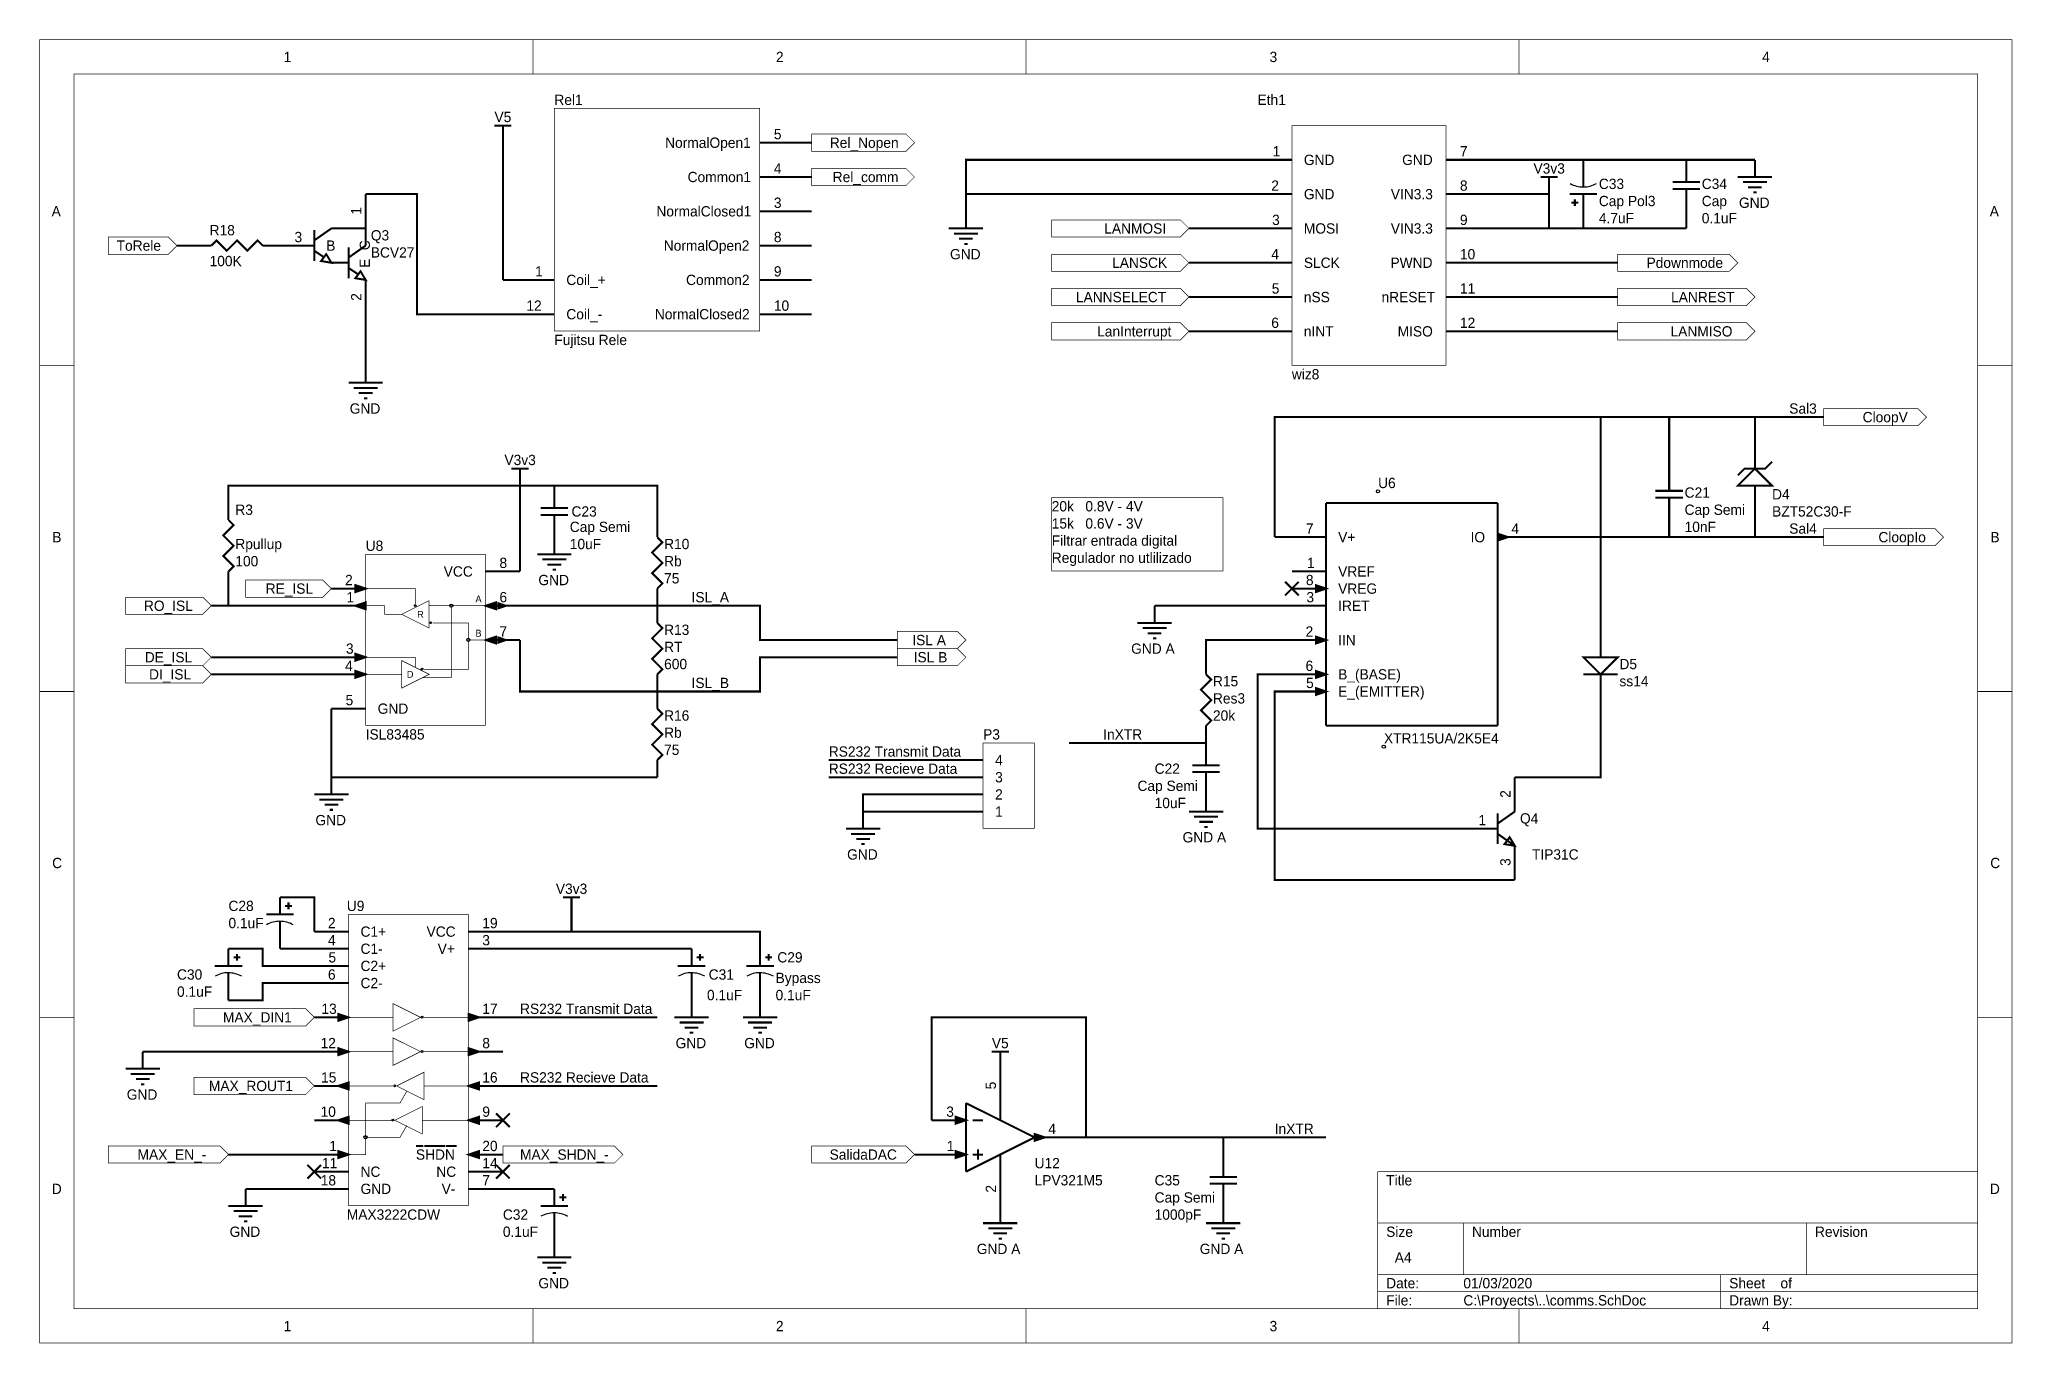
# Model space of a CAD drawing. Header units: millimetres. Extents: x 0 to 11.5, y 0 to 7.6.
import ezdxf

# ---------------------------------------------------------------- set-up
doc = ezdxf.new("R2010")
doc.units = ezdxf.units.MM
doc.header["$MEASUREMENT"] = 0
doc.layers.add('Sheet', color=255, linetype='Continuous')

msp = doc.modelspace()

# ---------------------------------------------------------------- linework, layer by layer
at = {"layer": 'Sheet'}
for points, const_width in [([(0, 7.6), (11.498, 7.6), (11.498, 0.002), (0, 0.002), (0, 7.6)], 0.0039), ([(2.875, 7.4), (2.875, 7.6)], 0.0039), ([(5.75, 7.4), (5.75, 7.6)], 0.0039), ([(8.625, 7.4), (8.625, 7.6)], 0.0039), ([(0.2, 7.4), (11.298, 7.4), (11.298, 0.202), (0.2, 0.202), (0.2, 7.4)], 0.0039), ([(3, 7.2), (4.198, 7.2), (4.198, 5.902), (3, 5.902), (3, 7.2)], 0.0039), ([(2.65, 7.1), (2.75, 7.1)], 0.0118), ([(2.7, 7), (2.7, 7.1)], 0.0118), ([(7.3, 7.1), (8.198, 7.1), (8.198, 5.702), (7.3, 5.702), (7.3, 7.1)], 0.0039), ([(2.7, 6.2), (2.7, 7)], 0.0118), ([(4.2, 7), (4.5, 7)], 0.0118), ([(7, 6.9), (5.4, 6.9), (5.4, 6.7)], 0.0118), ([(7.3, 6.9), (7, 6.9)], 0.0118), ([(8.2, 6.9), (8.5, 6.9)], 0.0118), ([(8.5, 6.9), (9, 6.9), (9.6, 6.9), (10, 6.9)], 0.0118), ([(9, 6.8), (9, 6.9)], 0.0118), ([(9.6, 6.8), (9.6, 6.9)], 0.0118), ([(10, 6.9), (10, 6.8)], 0.0118), ([(4.2, 6.8), (4.5, 6.8)], 0.0118), ([(8.75, 6.8), (8.85, 6.8)], 0.0118), ([(8.8, 6.7), (8.8, 6.8)], 0.0118), ([(9, 6.74), (9, 6.8)], 0.0118), ([(9.6, 6.8), (9.6, 6.77)], 0.0118), ([(9.9, 6.8), (10.1, 6.8)], 0.0118), ([(1.9, 6.5), (1.9, 6.7)], 0.0118), ([(1.9, 6.7), (2.2, 6.7), (2.2, 6), (2.7, 6)], 0.0118), ([(7, 6.7), (5.4, 6.7), (5.4, 6.6)], 0.0118), ([(7.3, 6.7), (7, 6.7)], 0.0118), ([(8.2, 6.7), (8.5, 6.7)], 0.0118), ([(8.5, 6.7), (8.8, 6.7), (8.8, 6.5), (8.5, 6.5)], 0.0118), ([(9.08, 6.7), (8.92, 6.7)], 0.0118), ([(8.95, 6.67), (8.95, 6.63)], 0.0118), ([(9, 6.7), (9, 6.6)], 0.0118), ([(9.52, 6.77), (9.68, 6.77)], 0.0118), ([(9.68, 6.73), (9.52, 6.73)], 0.0118), ([(9.6, 6.7), (9.6, 6.73)], 0.0118), ([(9.6, 6.7), (9.6, 6.6)], 0.0118), ([(9.93, 6.77), (10.07, 6.77)], 0.0118), ([(9.96, 6.74), (10.04, 6.74)], 0.0118), ([(9.99, 6.71), (10.01, 6.71)], 0.0118), ([(4.2, 6.6), (4.5, 6.6)], 0.0118), ([(5.4, 6.6), (5.4, 6.5)], 0.0118), ([(8.97, 6.65), (8.93, 6.65)], 0.0118), ([(9, 6.6), (9, 6.5), (9.6, 6.5)], 0.0118), ([(9.6, 6.6), (9.6, 6.5)], 0.0118), ([(1.7, 6.5), (1.6, 6.43)], 0.0118), ([(1.6, 6.49), (1.6, 6.31)], 0.0118), ([(1.7, 6.5), (1.9, 6.5)], 0.0118), ([(1.9, 6.5), (1.9, 6.4)], 0.0118), ([(5.3, 6.5), (5.5, 6.5)], 0.0118), ([(5.33, 6.47), (5.47, 6.47)], 0.0118), ([(5.36, 6.44), (5.44, 6.44)], 0.0118), ([(7, 6.5), (6.7, 6.5)], 0.0118), ([(7.3, 6.5), (7, 6.5)], 0.0118), ([(8.2, 6.5), (8.5, 6.5)], 0.0118), ([(8.8, 6.5), (9, 6.5)], 0.0118), ([(0.8, 6.4), (0.9, 6.4)], 0.0118), ([(1, 6.4), (0.9, 6.4)], 0.0118), ([(1.3, 6.4), (1.27, 6.43), (1.21, 6.37), (1.15, 6.43), (1.09, 6.37), (1.03, 6.43), (1, 6.4)], 0.0118), ([(1.3, 6.4), (1.4, 6.4)], 0.0118), ([(1.4, 6.4), (1.5, 6.4)], 0.0118), ([(1.6, 6.4), (1.4, 6.4)], 0.0118), ([(1.6, 6.37), (1.66, 6.33)], 0.0118), ([(1.9, 6.4), (1.8, 6.33)], 0.0118), ([(1.8, 6.39), (1.8, 6.21)], 0.0118), ([(4.2, 6.4), (4.5, 6.4)], 0.0118), ([(5.39, 6.41), (5.41, 6.41)], 0.0118), ([(1.7, 6.3), (1.8, 6.3)], 0.0118), ([(1.8, 6.27), (1.86, 6.23)], 0.0118), ([(7, 6.3), (6.7, 6.3)], 0.0118), ([(7.3, 6.3), (7, 6.3)], 0.0118), ([(8.2, 6.3), (8.5, 6.3)], 0.0118), ([(8.5, 6.3), (9.2, 6.3)], 0.0118), ([(1.9, 6.2), (1.9, 6)], 0.0118), ([(3, 6.2), (2.7, 6.2)], 0.0118), ([(4.2, 6.2), (4.5, 6.2)], 0.0118), ([(7, 6.1), (6.7, 6.1)], 0.0118), ([(7.3, 6.1), (7, 6.1)], 0.0118), ([(8.2, 6.1), (8.5, 6.1)], 0.0118), ([(8.5, 6.1), (9.2, 6.1)], 0.0118), ([(1.9, 6), (1.9, 5.7)], 0.0118), ([(3, 6), (2.7, 6)], 0.0118), ([(4.2, 6), (4.5, 6)], 0.0118), ([(7, 5.9), (6.7, 5.9)], 0.0118), ([(7.3, 5.9), (7, 5.9)], 0.0118), ([(8.2, 5.9), (8.5, 5.9)], 0.0118), ([(8.5, 5.9), (9.2, 5.9)], 0.0118), ([(0.2, 5.7), (0, 5.7)], 0.0039), ([(1.9, 5.7), (1.9, 5.6)], 0.0118), ([(11.3, 5.7), (11.5, 5.7)], 0.0039), ([(1.8, 5.6), (2, 5.6)], 0.0118), ([(1.83, 5.57), (1.97, 5.57)], 0.0118), ([(1.86, 5.54), (1.94, 5.54)], 0.0118), ([(1.89, 5.51), (1.91, 5.51)], 0.0118), ([(7.2, 4.7), (7.2, 5.4), (9.1, 5.4), (9.5, 5.4), (9.5, 5.1)], 0.0118), ([(9.1, 5.4), (9.1, 4.2)], 0.0118), ([(9.5, 5.4), (10, 5.4), (10.4, 5.4)], 0.0118), ([(10, 5.3), (10, 5.4)], 0.0118), ([(10, 5.1), (10, 5.3)], 0.0118), ([(2.75, 5.1), (2.85, 5.1)], 0.0118), ([(2.8, 5), (2.8, 5.1)], 0.0118), ([(9.5, 5), (9.5, 5.1)], 0.0118), ([(10.1, 5.14), (10.06, 5.1), (9.94, 5.1), (9.9, 5.06)], 0.0118), ([(2.8, 5), (1.1, 5), (1.1, 4.9)], 0.0118), ([(2.8, 4.5), (2.8, 5), (3, 5), (3.6, 5), (3.6, 4.8)], 0.0118), ([(3, 4.9), (3, 5)], 0.0118), ([(9.42, 4.97), (9.58, 4.97)], 0.0118), ([(9.5, 5), (9.5, 4.97)], 0.0118), ([(10, 5), (10, 4.8)], 0.0118), ([(1.1, 4.8), (1.1, 4.9)], 0.0118), ([(2.92, 4.87), (3.08, 4.87)], 0.0118), ([(3.08, 4.83), (2.92, 4.83)], 0.0118), ([(3, 4.9), (3, 4.87)], 0.0118), ([(3, 4.8), (3, 4.83)], 0.0118), ([(5.9, 4.93), (6.898, 4.93), (6.898, 4.502), (5.9, 4.502), (5.9, 4.93)], 0.0039), ([(8.5, 4.9), (7.5, 4.9)], 0.0118), ([(7.5, 4.9), (7.5, 3.6)], 0.0118), ([(8.5, 3.6), (8.5, 4.9)], 0.0118), ([(9.58, 4.93), (9.42, 4.93)], 0.0118), ([(9.5, 4.9), (9.5, 4.93)], 0.0118), ([(9.5, 4.9), (9.5, 4.8)], 0.0118), ([(1.1, 4.5), (1.13, 4.53), (1.07, 4.59), (1.13, 4.65), (1.07, 4.71), (1.13, 4.77), (1.1, 4.8)], 0.0118), ([(3, 4.8), (3, 4.7)], 0.0118), ([(3.6, 4.7), (3.6, 4.8)], 0.0118), ([(9.5, 4.8), (9.5, 4.7), (8.7, 4.7)], 0.0118), ([(10, 4.8), (10, 4.7)], 0.0118), ([(1.9, 4.6), (2.598, 4.6), (2.598, 3.602), (1.9, 3.602), (1.9, 4.6)], 0.0039), ([(2.9, 4.6), (3.1, 4.6)], 0.0118), ([(3, 4.7), (3, 4.6)], 0.0118), ([(3.6, 4.4), (3.63, 4.43), (3.57, 4.49), (3.63, 4.55), (3.57, 4.61), (3.63, 4.67), (3.6, 4.7)], 0.0118), ([(7.3, 4.7), (7.2, 4.7)], 0.0118), ([(7.5, 4.7), (7.3, 4.7)], 0.0118), ([(8.5, 4.7), (8.7, 4.7)], 0.0118), ([(9.5, 4.7), (10, 4.7), (10.4, 4.7)], 0.0118), ([(1.1, 4.5), (1.1, 4.4)], 0.0118), ([(2.6, 4.5), (2.8, 4.5)], 0.0118), ([(2.93, 4.57), (3.07, 4.57)], 0.0118), ([(2.96, 4.54), (3.04, 4.54)], 0.0118), ([(2.99, 4.51), (3.01, 4.51)], 0.0118), ([(7.5, 4.5), (7.3, 4.5)], 0.0118), ([(1.1, 4.4), (1.1, 4.3)], 0.0118), ([(1.9, 4.4), (1.7, 4.4)], 0.0118), ([(2.19, 4.31), (2.19, 4.4), (1.9, 4.4)], 0.0039), ([(3.6, 4.4), (3.6, 4.3)], 0.0118), ([(7.26, 4.36), (7.34, 4.44)], 0.0118), ([(7.26, 4.44), (7.34, 4.36)], 0.0118), ([(7.5, 4.4), (7.3, 4.4)], 0.0118), ([(1.7, 4.3), (1.1, 4.3), (1, 4.3)], 0.0118), ([(1.9, 4.3), (1.7, 4.3)], 0.0118), ([(1.9, 4.3), (2.01, 4.3)], 0.0039), ([(2.01, 4.3), (2.01, 4.25), (2.11, 4.25)], 0.0039), ([(2.27, 4.33), (2.11, 4.25), (2.27, 4.17), (2.27, 4.33)], 0.0039), ([(2.27, 4.3), (2.6, 4.3)], 0.0039), ([(2.4, 4.3), (2.4, 3.88)], 0.0039), ([(2.6, 4.3), (2.8, 4.3)], 0.0118), ([(5, 4.1), (4.2, 4.1), (4.2, 4.3), (3.6, 4.3), (2.8, 4.3)], 0.0118), ([(3.6, 4.2), (3.6, 4.3)], 0.0118), ([(6.5, 4.3), (6.5, 4.2)], 0.0118), ([(7.3, 4.3), (6.5, 4.3)], 0.0118), ([(7.5, 4.3), (7.3, 4.3)], 0.0118), ([(2.29, 4.2), (2.5, 4.2)], 0.0039), ([(2.5, 4.2), (2.5, 3.93)], 0.0039), ([(3.6, 3.9), (3.63, 3.93), (3.57, 3.99), (3.63, 4.05), (3.57, 4.11), (3.63, 4.17), (3.6, 4.2)], 0.0118), ([(6.4, 4.2), (6.6, 4.2)], 0.0118), ([(6.43, 4.17), (6.57, 4.17)], 0.0118), ([(6.46, 4.14), (6.54, 4.14)], 0.0118), ([(9.1, 4), (9.1, 4.2)], 0.0118), ([(2.6, 4.1), (2.5, 4.1)], 0.0039), ([(2.6, 4.1), (2.8, 4.1)], 0.0118), ([(5, 4), (4.2, 4), (4.2, 3.8), (3.6, 3.8), (2.8, 3.8), (2.8, 4.1)], 0.0118), ([(6.49, 4.11), (6.51, 4.11)], 0.0118), ([(7, 4.1), (7, 4.1), (7.3, 4.1), (6.8, 4.1), (6.8, 4)], 0.0118), ([(7.5, 4.1), (7.3, 4.1)], 0.0118), ([(1.7, 4), (1, 4)], 0.0118), ([(1.9, 4), (1.7, 4)], 0.0118), ([(1.9, 4), (2.19, 4), (2.19, 3.94)], 0.0039), ([(2.11, 3.82), (2.27, 3.9), (2.11, 3.98), (2.11, 3.82)], 0.0039), ([(2.24, 3.93), (2.5, 3.93)], 0.0039), ([(6.8, 3.9), (6.8, 4)], 0.0118), ([(0.2, 3.8), (0, 3.8)], 0.0039), ([(1.7, 3.9), (1, 3.9)], 0.0118), ([(1.9, 3.9), (1.7, 3.9)], 0.0118), ([(2, 3.9), (1.9, 3.9)], 0.0039), ([(2, 3.9), (2.11, 3.9)], 0.0039), ([(2.23, 3.88), (2.4, 3.88)], 0.0039), ([(3.6, 3.9), (3.6, 3.8)], 0.0118), ([(3.6, 3.7), (3.6, 3.8)], 0.0118), ([(6.8, 3.6), (6.83, 3.63), (6.77, 3.69), (6.83, 3.75), (6.77, 3.81), (6.83, 3.87), (6.8, 3.9)], 0.0118), ([(7.3, 3.9), (7.1, 3.9), (7.1, 3), (8.3, 3)], 0.0118), ([(7.3, 3.8), (7.3, 3.8), (7.2, 3.8), (7.2, 2.7), (8.6, 2.7)], 0.0118), ([(7.5, 3.9), (7.3, 3.9)], 0.0118), ([(7.5, 3.8), (7.3, 3.8)], 0.0118), ([(9.2, 3.9), (9, 3.9)], 0.0118), ([(9.1, 3.9), (9.1, 3.7)], 0.0118), ([(11.3, 3.8), (11.5, 3.8)], 0.0039), ([(1.9, 3.7), (1.7, 3.7)], 0.0118), ([(3.6, 3.3), (1.7, 3.3), (1.7, 3.7)], 0.0118), ([(3.6, 3.4), (3.63, 3.43), (3.57, 3.49), (3.63, 3.55), (3.57, 3.61), (3.63, 3.67), (3.6, 3.7)], 0.0118), ([(8.6, 3.3), (9.1, 3.3), (9.1, 3.7)], 0.0118), ([(6.8, 3.6), (6.8, 3.5)], 0.0118), ([(7.5, 3.6), (8.5, 3.6)], 0.0118), ([(5.5, 3.5), (5.798, 3.5), (5.798, 3.002), (5.5, 3.002), (5.5, 3.5)], 0.0039), ([(6.8, 3.5), (6, 3.5)], 0.0118), ([(6.8, 3.4), (6.8, 3.5)], 0.0118), ([(3.6, 3.4), (3.6, 3.3)], 0.0118), ([(4.6, 3.4), (5.3, 3.4)], 0.0118), ([(5.5, 3.4), (5.3, 3.4)], 0.0118), ([(6.72, 3.37), (6.88, 3.37)], 0.0118), ([(6.8, 3.4), (6.8, 3.37)], 0.0118), ([(1.7, 3.3), (1.7, 3.2)], 0.0118), ([(5.3, 3.3), (4.6, 3.3)], 0.0118), ([(5.5, 3.3), (5.3, 3.3)], 0.0118), ([(6.88, 3.33), (6.72, 3.33)], 0.0118), ([(6.8, 3.3), (6.8, 3.33)], 0.0118), ([(6.8, 3.3), (6.8, 3.2)], 0.0118), ([(8.6, 3.1), (8.6, 3.3)], 0.0118), ([(1.6, 3.2), (1.8, 3.2)], 0.0118), ([(1.63, 3.17), (1.77, 3.17)], 0.0118), ([(1.66, 3.14), (1.74, 3.14)], 0.0118), ([(1.69, 3.11), (1.71, 3.11)], 0.0118), ([(5.3, 3.2), (4.8, 3.2), (4.8, 3.1), (5.3, 3.1)], 0.0118), ([(5.5, 3.2), (5.3, 3.2)], 0.0118), ([(6.8, 3.2), (6.8, 3.1)], 0.0118), ([(4.7, 3), (4.9, 3)], 0.0118), ([(4.8, 3.1), (4.8, 3)], 0.0118), ([(5.5, 3.1), (5.3, 3.1)], 0.0118), ([(6.7, 3.1), (6.9, 3.1)], 0.0118), ([(6.73, 3.07), (6.87, 3.07)], 0.0118), ([(6.76, 3.04), (6.84, 3.04)], 0.0118), ([(6.79, 3.01), (6.81, 3.01)], 0.0118), ([(8.5, 3), (8.3, 3)], 0.0118), ([(8.6, 3.1), (8.5, 3.03)], 0.0118), ([(8.5, 3.09), (8.5, 2.91)], 0.0118), ([(4.73, 2.97), (4.87, 2.97)], 0.0118), ([(4.76, 2.94), (4.84, 2.94)], 0.0118), ([(4.79, 2.91), (4.81, 2.91)], 0.0118), ([(8.5, 2.97), (8.6, 2.9)], 0.0118), ([(8.6, 2.9), (8.6, 2.7)], 0.0118), ([(1.4, 2.5), (1.4, 2.6)], 0.0118), ([(1.6, 2.4), (1.6, 2.6), (1.4, 2.6)], 0.0118), ([(1.43, 2.55), (1.47, 2.55)], 0.0118), ([(1.45, 2.53), (1.45, 2.57)], 0.0118), ([(3.05, 2.6), (3.15, 2.6)], 0.0118), ([(3.1, 2.5), (3.1, 2.6)], 0.0118), ([(1.32, 2.5), (1.48, 2.5)], 0.0118), ([(1.4, 2.46), (1.4, 2.4)], 0.0118), ([(1.8, 2.5), (2.498, 2.5), (2.498, 0.802), (1.8, 0.802), (1.8, 2.5)], 0.0039), ([(3.1, 2.5), (3.1, 2.4)], 0.0118), ([(1.1, 2.2), (1.1, 2.3)], 0.0118), ([(1.6, 2.2), (1.3, 2.2), (1.3, 2.3), (1.1, 2.3)], 0.0118), ([(1.4, 2.4), (1.4, 2.3)], 0.0118), ([(1.6, 2.3), (1.4, 2.3)], 0.0118), ([(1.8, 2.4), (1.6, 2.4)], 0.0118), ([(1.8, 2.3), (1.6, 2.3)], 0.0118), ([(2.5, 2.4), (2.7, 2.4)], 0.0118), ([(2.5, 2.3), (2.7, 2.3)], 0.0118), ([(2.7, 2.4), (3.1, 2.4), (4.2, 2.4), (4.2, 2.3)], 0.0118), ([(2.7, 2.3), (3.8, 2.3)], 0.0118), ([(3.8, 2.2), (3.8, 2.3)], 0.0118), ([(4.2, 2.2), (4.2, 2.3)], 0.0118), ([(1.02, 2.2), (1.18, 2.2)], 0.0118), ([(1.13, 2.25), (1.17, 2.25)], 0.0118), ([(1.15, 2.23), (1.15, 2.27)], 0.0118), ([(1.8, 2.2), (1.6, 2.2)], 0.0118), ([(3.72, 2.2), (3.88, 2.2)], 0.0118), ([(3.83, 2.25), (3.87, 2.25)], 0.0118), ([(3.85, 2.23), (3.85, 2.27)], 0.0118), ([(4.12, 2.2), (4.28, 2.2)], 0.0118), ([(4.23, 2.25), (4.27, 2.25)], 0.0118), ([(4.25, 2.23), (4.25, 2.27)], 0.0118), ([(1.1, 2.16), (1.1, 2.1)], 0.0118), ([(1.1, 2.1), (1.1, 2)], 0.0118), ([(1.1, 2), (1.3, 2), (1.3, 2.1), (1.6, 2.1)], 0.0118), ([(1.8, 2.1), (1.6, 2.1)], 0.0118), ([(3.8, 2.16), (3.8, 2.1)], 0.0118), ([(3.8, 2.1), (3.8, 2)], 0.0118), ([(4.2, 2.16), (4.2, 2.1)], 0.0118), ([(4.2, 2.1), (4.2, 2)], 0.0118), ([(2.06, 1.82), (2.22, 1.9), (2.06, 1.98), (2.06, 1.82)], 0.0039), ([(3.8, 2), (3.8, 1.9)], 0.0118), ([(4.2, 2), (4.2, 1.9)], 0.0118), ([(0.2, 1.9), (0, 1.9)], 0.0039), ([(1.8, 1.9), (1.6, 1.9)], 0.0118), ([(1.8, 1.9), (2.06, 1.9)], 0.0039), ([(2.5, 1.9), (2.24, 1.9)], 0.0039), ([(2.5, 1.9), (2.7, 1.9)], 0.0118), ([(2.7, 1.9), (3.6, 1.9)], 0.0118), ([(3.7, 1.9), (3.9, 1.9)], 0.0118), ([(3.73, 1.87), (3.87, 1.87)], 0.0118), ([(3.76, 1.84), (3.84, 1.84)], 0.0118), ([(4.1, 1.9), (4.3, 1.9)], 0.0118), ([(4.13, 1.87), (4.27, 1.87)], 0.0118), ([(4.16, 1.84), (4.24, 1.84)], 0.0118), ([(5.2, 1.3), (5.2, 1.9), (6.1, 1.9), (6.1, 1.2), (6, 1.2)], 0.0118), ([(11.3, 1.9), (11.5, 1.9)], 0.0039), ([(2.06, 1.62), (2.22, 1.7), (2.06, 1.78), (2.06, 1.62)], 0.0039), ([(3.79, 1.81), (3.81, 1.81)], 0.0118), ([(4.19, 1.81), (4.21, 1.81)], 0.0118), ([(0.6, 1.7), (0.6, 1.6)], 0.0118), ([(1.6, 1.7), (0.6, 1.7)], 0.0118), ([(1.8, 1.7), (1.6, 1.7)], 0.0118), ([(1.8, 1.7), (2.06, 1.7)], 0.0039), ([(2.5, 1.7), (2.24, 1.7)], 0.0039), ([(2.5, 1.7), (2.7, 1.7)], 0.0118), ([(5.55, 1.7), (5.65, 1.7)], 0.0118), ([(5.6, 1.6), (5.6, 1.7)], 0.0118), ([(0.5, 1.6), (0.7, 1.6)], 0.0118), ([(0.53, 1.57), (0.67, 1.57)], 0.0118), ([(0.56, 1.54), (0.64, 1.54)], 0.0118), ([(0.59, 1.51), (0.61, 1.51)], 0.0118), ([(1.8, 1.5), (1.6, 1.5)], 0.0118), ([(1.8, 1.5), (2.06, 1.5)], 0.0039), ([(2.24, 1.58), (2.08, 1.5), (2.24, 1.42), (2.24, 1.58)], 0.0039), ([(2.5, 1.5), (2.24, 1.5)], 0.0039), ([(2.5, 1.5), (2.7, 1.5)], 0.0118), ([(2.7, 1.5), (3.6, 1.5)], 0.0118), ([(5.6, 1.4), (5.6, 1.6)], 0.0118), ([(1.8, 1.1), (1.9, 1.1), (1.9, 1.4), (2.1, 1.4), (2.14, 1.47)], 0.0039), ([(2.23, 1.38), (2.07, 1.3), (2.23, 1.22), (2.23, 1.38)], 0.0039), ([(5.4, 1.4), (5.8, 1.2)], 0.0118), ([(5.4, 1.4), (5.4, 1)], 0.0118), ([(5.6, 1.4), (5.6, 1.3)], 0.0118), ([(1.8, 1.3), (1.6, 1.3)], 0.0118), ([(1.79, 1.3), (2.05, 1.3)], 0.0039), ([(1.9, 1.2), (2.1, 1.2), (2.14, 1.27)], 0.0039), ([(2.49, 1.3), (2.23, 1.3)], 0.0039), ([(2.5, 1.3), (2.7, 1.3)], 0.0118), ([(2.66, 1.26), (2.74, 1.34)], 0.0118), ([(2.66, 1.34), (2.74, 1.26)], 0.0118), ([(5.4, 1.3), (5.2, 1.3)], 0.0118), ([(5.44, 1.3), (5.5, 1.3)], 0.0118), ([(2.237, 1.15), (2.193, 1.15)], 0.0118), ([(2.305, 1.15), (2.242, 1.15)], 0.0118), ([(2.365, 1.15), (2.305, 1.15)], 0.0118), ([(2.43, 1.15), (2.368, 1.15)], 0.0118), ([(5.4, 1), (5.8, 1.2)], 0.0118), ([(5.8, 1.2), (6, 1.2)], 0.0118), ([(6.1, 1.2), (6.9, 1.2), (7.5, 1.2)], 0.0118), ([(6.9, 1.2), (6.9, 1.1)], 0.0118), ([(1.6, 1.1), (1.1, 1.1)], 0.0118), ([(1.56, 0.96), (1.64, 1.04)], 0.0118), ([(1.56, 1.04), (1.64, 0.96)], 0.0118), ([(1.8, 1.1), (1.6, 1.1)], 0.0118), ([(2.5, 1.1), (2.7, 1.1)], 0.0118), ([(2.66, 0.96), (2.74, 1.04)], 0.0118), ([(2.66, 1.04), (2.74, 0.96)], 0.0118), ([(5.2, 1.1), (5.1, 1.1)], 0.0118), ([(5.4, 1.1), (5.2, 1.1)], 0.0118), ([(5.44, 1.1), (5.5, 1.1)], 0.0118), ([(5.47, 1.13), (5.47, 1.07)], 0.0118), ([(5.6, 1.1), (5.6, 1)], 0.0118), ([(6.9, 1), (6.9, 1.1)], 0.0118), ([(1.8, 1), (1.6, 1)], 0.0118), ([(2.5, 1), (2.7, 1)], 0.0118), ([(5.6, 1), (5.6, 0.8)], 0.0118), ([(6.82, 0.97), (6.98, 0.97)], 0.0118), ([(6.98, 0.93), (6.82, 0.93)], 0.0118), ([(6.9, 1), (6.9, 0.97)], 0.0118), ([(6.9, 0.9), (6.9, 0.93)], 0.0118), ([(7.8, 1), (11.3, 1)], 0.0039), ([(7.8, 0.2), (7.8, 1)], 0.0039), ([(1.1, 0.8), (1.3, 0.8)], 0.0118), ([(1.2, 0.9), (1.2, 0.8)], 0.0118), ([(1.6, 0.9), (1.2, 0.9)], 0.0118), ([(1.8, 0.9), (1.6, 0.9)], 0.0118), ([(2.5, 0.9), (2.7, 0.9)], 0.0118), ([(2.7, 0.9), (3, 0.9)], 0.0118), ([(2.92, 0.8), (3.08, 0.8)], 0.0118), ([(3, 0.8), (3, 0.9)], 0.0118), ([(3.03, 0.85), (3.07, 0.85)], 0.0118), ([(3.05, 0.83), (3.05, 0.87)], 0.0118), ([(5.6, 0.8), (5.6, 0.7)], 0.0118), ([(6.9, 0.9), (6.9, 0.8)], 0.0118), ([(6.9, 0.8), (6.9, 0.7)], 0.0118), ([(1.13, 0.77), (1.27, 0.77)], 0.0118), ([(1.16, 0.74), (1.24, 0.74)], 0.0118), ([(1.19, 0.71), (1.21, 0.71)], 0.0118), ([(3, 0.76), (3, 0.7)], 0.0118), ([(3, 0.7), (3, 0.6)], 0.0118), ([(5.5, 0.7), (5.7, 0.7)], 0.0118), ([(6.8, 0.7), (7, 0.7)], 0.0118), ([(7.8, 0.7), (11.3, 0.7)], 0.0039), ([(8.3, 0.4), (8.3, 0.7)], 0.0039), ([(10.3, 0.4), (10.3, 0.7)], 0.0039), ([(3, 0.6), (3, 0.5)], 0.0118), ([(5.53, 0.67), (5.67, 0.67)], 0.0118), ([(5.56, 0.64), (5.64, 0.64)], 0.0118), ([(5.59, 0.61), (5.61, 0.61)], 0.0118), ([(6.83, 0.67), (6.97, 0.67)], 0.0118), ([(6.86, 0.64), (6.94, 0.64)], 0.0118), ([(6.89, 0.61), (6.91, 0.61)], 0.0118), ([(2.9, 0.5), (3.1, 0.5)], 0.0118), ([(2.93, 0.47), (3.07, 0.47)], 0.0118), ([(2.96, 0.44), (3.04, 0.44)], 0.0118), ([(2.99, 0.41), (3.01, 0.41)], 0.0118), ([(7.8, 0.4), (11.3, 0.4)], 0.0039), ([(9.8, 0.2), (9.8, 0.4)], 0.0039), ([(7.8, 0.3), (11.3, 0.3)], 0.0039), ([(2.875, 0.2), (2.875, 0)], 0.0039), ([(5.75, 0.2), (5.75, 0)], 0.0039), ([(8.625, 0.2), (8.625, 0)], 0.0039)]:
    msp.add_lwpolyline(points, dxfattribs=dict(at, const_width=const_width))
for points, const_width in [([(4.5, 6.95), (4.5, 7.05), (5.05, 7.05), (5.1, 7), (5.05, 6.95), (4.5, 6.95)], 0.0039), ([(4.5, 6.75), (4.5, 6.85), (5.05, 6.85), (5.1, 6.8), (5.05, 6.75), (4.5, 6.75)], 0.0039), ([(0.4, 6.35), (0.4, 6.45), (0.75, 6.45), (0.8, 6.4), (0.75, 6.35), (0.4, 6.35)], 0.0039), ([(5.9, 6.45), (5.9, 6.55), (6.65, 6.55), (6.7, 6.5), (6.65, 6.45), (5.9, 6.45)], 0.0039), ([(1.7, 6.3), (1.64, 6.31), (1.67, 6.35), (1.7, 6.3)], 0.0118), ([(1.7, 6.3), (1.67, 6.35), (1.64, 6.31), (1.7, 6.3)], 0.0039), ([(5.9, 6.25), (5.9, 6.35), (6.65, 6.35), (6.7, 6.3), (6.65, 6.25), (5.9, 6.25)], 0.0039), ([(9.2, 6.25), (9.2, 6.35), (9.85, 6.35), (9.9, 6.3), (9.85, 6.25), (9.2, 6.25)], 0.0039), ([(1.9, 6.2), (1.84, 6.21), (1.87, 6.25), (1.9, 6.2)], 0.0118), ([(1.9, 6.2), (1.87, 6.25), (1.84, 6.21), (1.9, 6.2)], 0.0039), ([(5.9, 6.05), (5.9, 6.15), (6.65, 6.15), (6.7, 6.1), (6.65, 6.05), (5.9, 6.05)], 0.0039), ([(9.2, 6.05), (9.2, 6.15), (9.95, 6.15), (10, 6.1), (9.95, 6.05), (9.2, 6.05)], 0.0039), ([(5.9, 5.85), (5.9, 5.95), (6.65, 5.95), (6.7, 5.9), (6.65, 5.85), (5.9, 5.85)], 0.0039), ([(9.2, 5.85), (9.2, 5.95), (9.95, 5.95), (10, 5.9), (9.95, 5.85), (9.2, 5.85)], 0.0039), ([(10.4, 5.35), (10.4, 5.45), (10.95, 5.45), (11, 5.4), (10.95, 5.35), (10.4, 5.35)], 0.0039), ([(10.1, 5), (9.9, 5), (10, 5.1), (10.1, 5)], 0.0118), ([(10.1, 5), (10, 5.1), (9.9, 5), (10.1, 5)], 0.0118), ([(8.56, 4.7), (8.5, 4.68), (8.5, 4.72), (8.56, 4.7)], 0.0118), ([(8.56, 4.7), (8.5, 4.72), (8.5, 4.68), (8.56, 4.7)], 0.0039), ([(10.4, 4.65), (10.4, 4.75), (11.05, 4.75), (11.1, 4.7), (11.05, 4.65), (10.4, 4.65)], 0.0039), ([(1.2, 4.35), (1.2, 4.45), (1.65, 4.45), (1.7, 4.4), (1.65, 4.35), (1.2, 4.35)], 0.0039), ([(1.9, 4.4), (1.84, 4.38), (1.84, 4.42), (1.9, 4.4)], 0.0118), ([(1.84, 4.42), (1.9, 4.4), (1.84, 4.38), (1.84, 4.42)], 0.0039), ([(7.5, 4.4), (7.44, 4.38), (7.44, 4.42), (7.5, 4.4)], 0.0118), ([(7.44, 4.42), (7.5, 4.4), (7.44, 4.38), (7.44, 4.42)], 0.0039), ([(0.5, 4.25), (0.5, 4.35), (0.95, 4.35), (1, 4.3), (0.95, 4.25), (0.5, 4.25)], 0.0039), ([(1.9, 4.28), (1.84, 4.3), (1.9, 4.32), (1.9, 4.28)], 0.0118), ([(1.84, 4.3), (1.9, 4.32), (1.9, 4.28), (1.84, 4.3)], 0.0039), ([(2.66, 4.28), (2.6, 4.3), (2.66, 4.32), (2.66, 4.28)], 0.0118), ([(2.66, 4.32), (2.6, 4.3), (2.66, 4.28), (2.66, 4.32)], 0.0039), ([(2.73, 4.3), (2.67, 4.28), (2.67, 4.32), (2.73, 4.3)], 0.0039), ([(2.67, 4.32), (2.67, 4.28), (2.73, 4.3), (2.67, 4.32)], 0.0039), ([(5, 4.05), (5, 4.15), (5.35, 4.15), (5.4, 4.1), (5.35, 4.05), (5, 4.05)], 0.0039), ([(0.5, 3.95), (0.5, 4.05), (0.95, 4.05), (1, 4), (0.95, 3.95), (0.5, 3.95)], 0.0039), ([(1.9, 4), (1.84, 3.98), (1.84, 4.02), (1.9, 4)], 0.0118), ([(2.66, 4.08), (2.6, 4.1), (2.66, 4.12), (2.66, 4.08)], 0.0118), ([(2.66, 4.12), (2.6, 4.1), (2.66, 4.08), (2.66, 4.12)], 0.0039), ([(2.73, 4.1), (2.67, 4.08), (2.67, 4.12), (2.73, 4.1)], 0.0039), ([(2.67, 4.12), (2.67, 4.08), (2.73, 4.1), (2.67, 4.12)], 0.0039), ([(5, 3.95), (5, 4.05), (5.35, 4.05), (5.4, 4), (5.35, 3.95), (5, 3.95)], 0.0039), ([(7.5, 4.1), (7.44, 4.08), (7.44, 4.12), (7.5, 4.1)], 0.0118), ([(7.44, 4.12), (7.5, 4.1), (7.44, 4.08), (7.44, 4.12)], 0.0039), ([(0.5, 3.85), (0.5, 3.95), (0.95, 3.95), (1, 3.9), (0.95, 3.85), (0.5, 3.85)], 0.0039), ([(1.9, 3.9), (1.84, 3.88), (1.84, 3.92), (1.9, 3.9)], 0.0118), ([(1.84, 4.02), (1.9, 4), (1.84, 3.98), (1.84, 4.02)], 0.0039), ([(1.84, 3.92), (1.9, 3.9), (1.84, 3.88), (1.84, 3.92)], 0.0039), ([(7.5, 3.9), (7.44, 3.88), (7.44, 3.92), (7.5, 3.9)], 0.0118), ([(7.44, 3.92), (7.5, 3.9), (7.44, 3.88), (7.44, 3.92)], 0.0039), ([(9.1, 3.9), (9, 4), (9.2, 4), (9.1, 3.9)], 0.0118), ([(9, 4), (9.1, 3.9), (9.2, 4), (9, 4)], 0.0118), ([(7.5, 3.8), (7.44, 3.78), (7.44, 3.82), (7.5, 3.8)], 0.0118), ([(7.44, 3.82), (7.5, 3.8), (7.44, 3.78), (7.44, 3.82)], 0.0039), ([(8.6, 2.9), (8.54, 2.91), (8.57, 2.95), (8.6, 2.9)], 0.0118), ([(8.6, 2.9), (8.57, 2.95), (8.54, 2.91), (8.6, 2.9)], 0.0039), ([(0.9, 1.85), (0.9, 1.95), (1.55, 1.95), (1.6, 1.9), (1.55, 1.85), (0.9, 1.85)], 0.0039), ([(1.8, 1.9), (1.74, 1.88), (1.74, 1.92), (1.8, 1.9)], 0.0118), ([(1.74, 1.92), (1.8, 1.9), (1.74, 1.88), (1.74, 1.92)], 0.0039), ([(2.56, 1.9), (2.5, 1.88), (2.5, 1.92), (2.56, 1.9)], 0.0118), ([(2.56, 1.9), (2.5, 1.92), (2.5, 1.88), (2.56, 1.9)], 0.0039), ([(1.8, 1.7), (1.74, 1.68), (1.74, 1.72), (1.8, 1.7)], 0.0118), ([(2.56, 1.7), (2.5, 1.68), (2.5, 1.72), (2.56, 1.7)], 0.0118), ([(1.74, 1.72), (1.8, 1.7), (1.74, 1.68), (1.74, 1.72)], 0.0039), ([(2.56, 1.7), (2.5, 1.72), (2.5, 1.68), (2.56, 1.7)], 0.0039), ([(0.9, 1.45), (0.9, 1.55), (1.55, 1.55), (1.6, 1.5), (1.55, 1.45), (0.9, 1.45)], 0.0039), ([(1.8, 1.48), (1.74, 1.5), (1.8, 1.52), (1.8, 1.48)], 0.0118), ([(1.74, 1.5), (1.8, 1.52), (1.8, 1.48), (1.74, 1.5)], 0.0039), ([(2.56, 1.48), (2.5, 1.5), (2.56, 1.52), (2.56, 1.48)], 0.0118), ([(2.56, 1.52), (2.5, 1.5), (2.56, 1.48), (2.56, 1.52)], 0.0039), ([(1.8, 1.28), (1.74, 1.3), (1.8, 1.32), (1.8, 1.28)], 0.0118), ([(1.74, 1.3), (1.8, 1.32), (1.8, 1.28), (1.74, 1.3)], 0.0039), ([(2.56, 1.28), (2.5, 1.3), (2.56, 1.32), (2.56, 1.28)], 0.0118), ([(2.56, 1.32), (2.5, 1.3), (2.56, 1.28), (2.56, 1.32)], 0.0039), ([(5.4, 1.3), (5.34, 1.28), (5.34, 1.32), (5.4, 1.3)], 0.0118), ([(5.34, 1.32), (5.4, 1.3), (5.34, 1.28), (5.34, 1.32)], 0.0039), ([(0.4, 1.05), (0.4, 1.15), (1.05, 1.15), (1.1, 1.1), (1.05, 1.05), (0.4, 1.05)], 0.0039), ([(2.7, 1.05), (2.7, 1.15), (3.35, 1.15), (3.4, 1.1), (3.35, 1.05), (2.7, 1.05)], 0.0039), ([(4.5, 1.05), (4.5, 1.15), (5.05, 1.15), (5.1, 1.1), (5.05, 1.05), (4.5, 1.05)], 0.0039), ([(5.86, 1.2), (5.8, 1.18), (5.8, 1.22), (5.86, 1.2)], 0.0118), ([(5.86, 1.2), (5.8, 1.22), (5.8, 1.18), (5.86, 1.2)], 0.0039), ([(1.8, 1.1), (1.74, 1.08), (1.74, 1.12), (1.8, 1.1)], 0.0118), ([(1.74, 1.12), (1.8, 1.1), (1.74, 1.08), (1.74, 1.12)], 0.0039), ([(2.56, 1.08), (2.5, 1.1), (2.56, 1.12), (2.56, 1.08)], 0.0118), ([(2.56, 1.12), (2.5, 1.1), (2.56, 1.08), (2.56, 1.12)], 0.0039), ([(5.4, 1.1), (5.34, 1.08), (5.34, 1.12), (5.4, 1.1)], 0.0118), ([(5.34, 1.12), (5.4, 1.1), (5.34, 1.08), (5.34, 1.12)], 0.0039)]:
    msp.add_lwpolyline(points, close=True, dxfattribs=dict(at, const_width=const_width))
for centre, start, end in [((8.999, 6.901), 241.3954, 270.2946), ((8.999, 6.901), 270.2946, 299.121), ((1.399, 2.301), 89.6941, 118.869), ((1.399, 2.301), 60.5969, 89.6941), ((1.099, 2.001), 89.7034, 118.8791), ((1.099, 2.001), 60.603, 89.7034), ((3.799, 2.001), 89.6947, 118.8716), ((3.799, 2.001), 60.5955, 89.6947), ((4.199, 2.001), 89.7011, 118.8771), ((4.199, 2.001), 60.601, 89.7011), ((2.999, 0.601), 89.7008, 118.8797), ((2.999, 0.601), 60.5979, 89.7008)]:
    msp.add_arc(centre, 0.159, start, end, dxfattribs=at)
for centre, major_axis, ratio in [((7.802, 4.967), (0, 0.00917), 0.999749), ((2.189, 4.301), (0, 0.00516), 0.999787), ((2.399, 4.301), (0, 0.00917), 0.999782), ((2.279, 4.201), (0, 0.00516), 0.999767), ((2.499, 4.101), (0, 0.00917), 0.999782), ((2.229, 3.931), (0, 0.00516), 0.999748), ((7.836, 3.478), (0, 0.00917), 0.99976), ((2.229, 1.901), (0, 0.00521), 0.989773), ((2.229, 1.701), (0, 0.00516), 0.999748), ((2.069, 1.501), (0, 0.00516), 0.999787), ((2.059, 1.301), (0, 0.00516), 0.999748), ((1.899, 1.201), (0, 0.00917), 0.99976)]:
    msp.add_ellipse(centre, major_axis=major_axis, ratio=ratio, dxfattribs=at)
for points in [[(8.498, 4.677), (8.566, 4.7), (8.498, 4.723)], [(1.838, 4.377), (1.906, 4.4), (1.838, 4.423)], [(7.438, 4.377), (7.506, 4.4), (7.438, 4.423)], [(1.902, 4.323), (1.834, 4.3), (1.902, 4.277)], [(2.662, 4.323), (2.594, 4.3), (2.662, 4.277)], [(2.668, 4.277), (2.736, 4.3), (2.668, 4.323)], [(2.662, 4.123), (2.594, 4.1), (2.662, 4.077)], [(2.668, 4.077), (2.736, 4.1), (2.668, 4.123)], [(7.438, 4.077), (7.506, 4.1), (7.438, 4.123)], [(1.838, 3.977), (1.906, 4), (1.838, 4.023)], [(1.838, 3.877), (1.906, 3.9), (1.838, 3.923)], [(7.438, 3.877), (7.506, 3.9), (7.438, 3.923)], [(7.438, 3.777), (7.506, 3.8), (7.438, 3.823)], [(1.738, 1.877), (1.806, 1.9), (1.738, 1.923)], [(2.498, 1.877), (2.566, 1.9), (2.498, 1.923)], [(1.738, 1.677), (1.806, 1.7), (1.738, 1.723)], [(2.498, 1.677), (2.566, 1.7), (2.498, 1.723)], [(1.802, 1.523), (1.734, 1.5), (1.802, 1.477)], [(2.562, 1.523), (2.494, 1.5), (2.562, 1.477)], [(1.802, 1.323), (1.734, 1.3), (1.802, 1.277)], [(2.562, 1.323), (2.494, 1.3), (2.562, 1.277)], [(5.338, 1.277), (5.406, 1.3), (5.338, 1.323)], [(5.798, 1.177), (5.866, 1.2), (5.798, 1.223)], [(1.738, 1.077), (1.806, 1.1), (1.738, 1.123)], [(2.562, 1.123), (2.494, 1.1), (2.562, 1.077)], [(5.338, 1.077), (5.406, 1.1), (5.338, 1.123)]]:
    msp.add_solid(points, dxfattribs=at)

# ---------------------------------------------------------------- texts
for s, height, p in [('1', 0.06, (1.422, 7.47)), ('2', 0.06, (4.292, 7.47)), ('3', 0.06, (7.17, 7.47)), ('4', 0.06, (10.042, 7.47)), ('Rel1', 0.06, (3, 7.22)), ('Eth1', 0.06, (7.1, 7.22)), ('V5', 0.06, (2.651, 7.12)), ('NormalOpen1', 0.06, (3.646, 6.97)), ('5', 0.06, (4.28, 7.02)), ('Rel_Nopen', 0.06, (4.606, 6.97)), ('1', 0.06, (7.188, 6.92)), ('GND', 0.06, (7.37, 6.87)), ('GND', 0.06, (7.943, 6.87)), ('7', 0.06, (8.28, 6.92)), ('Common1', 0.06, (3.777, 6.77)), ('4', 0.06, (4.28, 6.82)), ('Rel_comm', 0.06, (4.623, 6.77)), ('V3v3', 0.06, (8.709, 6.82)), ('C33', 0.06, (9.09, 6.73)), ('C34', 0.06, (9.69, 6.73)), ('3', 0.06, (4.28, 6.62)), ('2', 0.06, (7.18, 6.72)), ('GND', 0.06, (7.37, 6.67)), ('VIN3.3', 0.06, (7.877, 6.67)), ('8', 0.06, (8.28, 6.72)), ('Cap Pol3', 0.06, (9.09, 6.63)), ('Cap', 0.06, (9.69, 6.63)), ('GND', 0.06, (9.907, 6.62)), ('A', 0.06, (0.069, 6.57)), ('NormalClosed1', 0.06, (3.595, 6.57)), ('3', 0.06, (7.185, 6.52)), ('9', 0.06, (8.28, 6.52)), ('4.7uF', 0.06, (9.09, 6.53)), ('0.1uF', 0.06, (9.69, 6.53)), ('A', 0.06, (11.369, 6.57)), ('R18', 0.06, (0.99, 6.46)), ('3', 0.06, (1.485, 6.42)), ('Q3', 0.06, (1.93, 6.43)), ('8', 0.06, (4.28, 6.42)), ('LANMOSI', 0.06, (6.206, 6.47)), ('MOSI', 0.06, (7.37, 6.47)), ('VIN3.3', 0.06, (7.877, 6.47)), ('ToRele', 0.06, (0.448, 6.37)), ('100K', 0.06, (0.99, 6.28)), ('B', 0.06, (1.67, 6.37)), ('BCV27', 0.06, (1.93, 6.33)), ('NormalOpen2', 0.06, (3.638, 6.37)), ('GND', 0.06, (5.307, 6.32)), ('LANSCK', 0.06, (6.252, 6.27)), ('4', 0.06, (7.18, 6.32)), ('SLCK', 0.06, (7.37, 6.27)), ('PWND', 0.06, (7.875, 6.27)), ('10', 0.06, (8.28, 6.32)), ('Pdownmode', 0.06, (9.368, 6.27)), ('1', 0.06, (2.888, 6.22)), ('Coil_+', 0.06, (3.07, 6.17)), ('Common2', 0.06, (3.768, 6.17)), ('9', 0.06, (4.28, 6.22)), ('LANNSELECT', 0.06, (6.041, 6.07)), ('5', 0.06, (7.183, 6.12)), ('nSS', 0.06, (7.37, 6.07)), ('nRESET', 0.06, (7.823, 6.07)), ('11', 0.06, (8.28, 6.12)), ('LANREST', 0.06, (9.511, 6.07)), ('12', 0.06, (2.837, 6.02)), ('Coil_-', 0.06, (3.07, 5.97)), ('NormalClosed2', 0.06, (3.586, 5.97)), ('10', 0.06, (4.28, 6.02)), ('Fujitsu Rele', 0.06, (3, 5.82)), ('LanInterrupt', 0.06, (6.165, 5.87)), ('6', 0.06, (7.18, 5.92)), ('nINT', 0.06, (7.37, 5.87)), ('MISO', 0.06, (7.917, 5.87)), ('12', 0.06, (8.28, 5.92)), ('LANMISO', 0.06, (9.508, 5.87)), ('wiz8', 0.06, (7.3, 5.62)), ('GND', 0.06, (1.807, 5.42)), ('Sal3', 0.06, (10.2, 5.42)), ('CloopV', 0.06, (10.628, 5.37)), ('V3v3', 0.06, (2.709, 5.12)), ('U6', 0.06, (7.803, 4.986)), ('C21', 0.06, (9.59, 4.93)), ('D4', 0.06, (10.1, 4.92)), ('R3', 0.06, (1.14, 4.83)), ('C23', 0.06, (3.1, 4.82)), ('20k   0.8V - 4V', 0.06, (5.9, 4.85)), ('Cap Semi', 0.06, (9.59, 4.83)), ('BZT52C30-F', 0.06, (10.1, 4.82)), ('B', 0.06, (0.073, 4.67)), ('Cap Semi', 0.06, (3.09, 4.73)), ('15k   0.6V - 3V', 0.06, (5.9, 4.75)), ('7', 0.06, (7.382, 4.72)), ('V+', 0.06, (7.57, 4.67)), ('IO', 0.06, (8.342, 4.67)), ('4', 0.06, (8.58, 4.72)), ('10nF', 0.06, (9.59, 4.73)), ('Sal4', 0.06, (10.2, 4.72)), ('CloopIo', 0.06, (10.72, 4.67)), ('B', 0.06, (11.373, 4.67)), ('Rpullup', 0.06, (1.14, 4.63)), ('U8', 0.06, (1.9, 4.62)), ('10uF', 0.06, (3.09, 4.63)), ('R10', 0.06, (3.64, 4.63)), ('Filtrar entrada digital', 0.06, (5.9, 4.65)), ('Regulador no utlilizado', 0.06, (5.9, 4.55)), ('100', 0.06, (1.14, 4.53)), ('VCC', 0.06, (2.355, 4.47)), ('8', 0.06, (2.68, 4.52)), ('75', 0.06, (3.64, 4.43)), ('Rb', 0.06, (3.64, 4.53)), ('1', 0.06, (7.388, 4.52)), ('VREF', 0.06, (7.57, 4.47)), ('RE_ISL', 0.06, (1.317, 4.37)), ('2', 0.06, (1.78, 4.42)), ('1', 0.06, (1.788, 4.32)), ('6', 0.06, (2.68, 4.32)), ('GND', 0.06, (2.907, 4.42)), ('ISL_A', 0.06, (3.8, 4.32)), ('8', 0.06, (7.382, 4.42)), ('3', 0.06, (7.385, 4.32)), ('VREG', 0.06, (7.57, 4.37)), ('RO_ISL', 0.06, (0.607, 4.27)), ('R', 0.04, (2.2, 4.23)), ('A', 0.04, (2.54, 4.32)), ('IRET', 0.06, (7.57, 4.27)), ('B', 0.04, (2.54, 4.12)), ('7', 0.06, (2.68, 4.12)), ('R13', 0.06, (3.64, 4.13)), ('2', 0.06, (7.38, 4.12)), ('DE_ISL', 0.06, (0.612, 3.97)), ('3', 0.06, (1.785, 4.02)), ('RT', 0.06, (3.64, 4.03)), ('ISL A', 0.06, (5.087, 4.07)), ('ISL B', 0.06, (5.095, 3.97)), ('GND A', 0.06, (6.363, 4.02)), ('IIN', 0.06, (7.57, 4.07)), ('DI_ISL', 0.06, (0.637, 3.87)), ('4', 0.06, (1.78, 3.92)), ('D', 0.04, (2.14, 3.88)), ('600', 0.06, (3.64, 3.93)), ('6', 0.06, (7.38, 3.92)), ('B_(BASE)', 0.06, (7.57, 3.87)), ('D5', 0.06, (9.21, 3.93)), ('ISL_B', 0.06, (3.8, 3.82)), ('R15', 0.06, (6.84, 3.83)), ('5', 0.06, (7.383, 3.82)), ('E_(EMITTER)', 0.06, (7.57, 3.77)), ('ss14', 0.06, (9.21, 3.83)), ('5', 0.06, (1.783, 3.72)), ('GND', 0.06, (1.97, 3.67)), ('R16', 0.06, (3.64, 3.63)), ('20k', 0.06, (6.84, 3.63)), ('Res3', 0.06, (6.84, 3.73)), ('ISL83485', 0.06, (1.9, 3.52)), ('Rb', 0.06, (3.64, 3.53)), ('P3', 0.06, (5.5, 3.52)), ('InXTR', 0.06, (6.2, 3.52)), ('75', 0.06, (3.64, 3.43)), ('RS232 Transmit Data', 0.06, (4.6, 3.42)), ('XTR115UA/2K5E4', 0.06, (7.837, 3.497)), ('RS232 Recieve Data', 0.06, (4.6, 3.32)), ('4', 0.06, (5.57, 3.37)), ('C22', 0.06, (6.5, 3.32)), ('3', 0.06, (5.57, 3.27)), ('2', 0.06, (5.57, 3.17)), ('Cap Semi', 0.06, (6.4, 3.22)), ('1', 0.06, (5.57, 3.07)), ('10uF', 0.06, (6.5, 3.12)), ('GND', 0.06, (1.607, 3.02)), ('1', 0.06, (8.388, 3.02)), ('Q4', 0.06, (8.63, 3.03)), ('GND', 0.06, (4.707, 2.82)), ('GND A', 0.06, (6.663, 2.92)), ('TIP31C', 0.06, (8.7, 2.82)), ('C', 0.06, (0.072, 2.77)), ('C', 0.06, (11.372, 2.77)), ('V3v3', 0.06, (3.009, 2.62)), ('C28', 0.06, (1.1, 2.52)), ('U9', 0.06, (1.79, 2.52)), ('0.1uF', 0.06, (1.1, 2.42)), ('2', 0.06, (1.68, 2.42)), ('C1+', 0.06, (1.87, 2.37)), ('VCC', 0.06, (2.255, 2.37)), ('19', 0.06, (2.58, 2.42)), ('4', 0.06, (1.68, 2.32)), ('C1-', 0.06, (1.87, 2.27)), ('V+', 0.06, (2.32, 2.27)), ('3', 0.06, (2.58, 2.32)), ('5', 0.06, (1.683, 2.22)), ('C2+', 0.06, (1.87, 2.17)), ('C29', 0.06, (4.3, 2.22)), ('0.1uF', 0.06, (0.8, 2.02)), ('C30', 0.06, (0.8, 2.12)), ('6', 0.06, (1.68, 2.12)), ('C2-', 0.06, (1.87, 2.07)), ('C31', 0.06, (3.9, 2.12)), ('Bypass', 0.06, (4.29, 2.1)), ('13', 0.06, (1.642, 1.92)), ('17', 0.06, (2.58, 1.92)), ('RS232 Transmit Data', 0.06, (2.8, 1.92)), ('0.1uF', 0.06, (3.89, 2)), ('0.1uF', 0.06, (4.29, 2)), ('MAX_DIN1', 0.06, (1.068, 1.87)), ('12', 0.06, (1.637, 1.72)), ('8', 0.06, (2.58, 1.72)), ('GND', 0.06, (3.707, 1.72)), ('GND', 0.06, (4.107, 1.72)), ('V5', 0.06, (5.551, 1.72)), ('MAX_ROUT1', 0.06, (0.986, 1.47)), ('15', 0.06, (1.64, 1.52)), ('16', 0.06, (2.58, 1.52)), ('RS232 Recieve Data', 0.06, (2.8, 1.52)), ('GND', 0.06, (0.507, 1.42)), ('10', 0.06, (1.637, 1.32)), ('9', 0.06, (2.58, 1.32)), ('3', 0.06, (5.285, 1.32)), ('4', 0.06, (5.88, 1.22)), ('InXTR', 0.06, (7.2, 1.22)), ('1', 0.06, (1.688, 1.12)), ('20', 0.06, (2.58, 1.12)), ('1', 0.06, (5.288, 1.12)), ('MAX_EN_-', 0.06, (0.57, 1.07)), ('11', 0.06, (1.645, 1.02)), ('SHDN', 0.06, (2.193, 1.07)), ('14', 0.06, (2.58, 1.02)), ('MAX_SHDN_-', 0.06, (2.8, 1.07)), ('SalidaDAC', 0.06, (4.605, 1.07)), ('U12', 0.06, (5.8, 1.02)), ('D', 0.06, (0.07, 0.87)), ('18', 0.06, (1.638, 0.92)), ('GND', 0.06, (1.87, 0.87)), ('NC', 0.06, (1.87, 0.97)), ('NC', 0.06, (2.312, 0.97)), ('V-', 0.06, (2.343, 0.87)), ('7', 0.06, (2.58, 0.92)), ('LPV321M5', 0.06, (5.8, 0.92)), ('C35', 0.06, (6.5, 0.92)), ('Title', 0.06, (7.85, 0.92)), ('D', 0.06, (11.37, 0.87)), ('Cap Semi', 0.06, (6.5, 0.82)), ('MAX3222CDW', 0.06, (1.79, 0.72)), ('C32', 0.06, (2.7, 0.72)), ('1000pF', 0.06, (6.5, 0.72)), ('GND', 0.06, (1.107, 0.62)), ('0.1uF', 0.06, (2.7, 0.62)), ('GND A', 0.06, (5.463, 0.52)), ('GND A', 0.06, (6.763, 0.52)), ('Size', 0.06, (7.85, 0.62)), ('Number', 0.06, (8.35, 0.62)), ('Revision', 0.06, (10.35, 0.62)), ('A4', 0.06, (7.9, 0.47)), ('GND', 0.06, (2.907, 0.32)), ('Date:', 0.06, (7.85, 0.32)), ('01/03/2020', 0.06, (8.3, 0.32)), ('Sheet    of', 0.06, (9.85, 0.32)), ('File:', 0.06, (7.85, 0.22)), ('C:\\Proyects\\..\\comms.SchDoc', 0.06, (8.3, 0.22)), ('Drawn By:', 0.06, (9.85, 0.22)), ('1', 0.06, (1.422, 0.07)), ('2', 0.06, (4.292, 0.07)), ('3', 0.06, (7.17, 0.07)), ('4', 0.06, (10.042, 0.07))]:
    msp.add_text(s, height=height, dxfattribs=at).set_placement(p)
for s, p in [('1', (1.875, 6.58)), ('C', (1.925, 6.373)), ('E', (1.925, 6.27)), ('2', (1.875, 6.078)), ('2', (8.575, 3.18)), ('3', (8.575, 2.783)), ('5', (5.575, 1.48)), ('2', (5.575, 0.878))]:
    msp.add_text(s, height=0.06, rotation=90, dxfattribs=at).set_placement(p)

doc.saveas('drawing.dxf')
